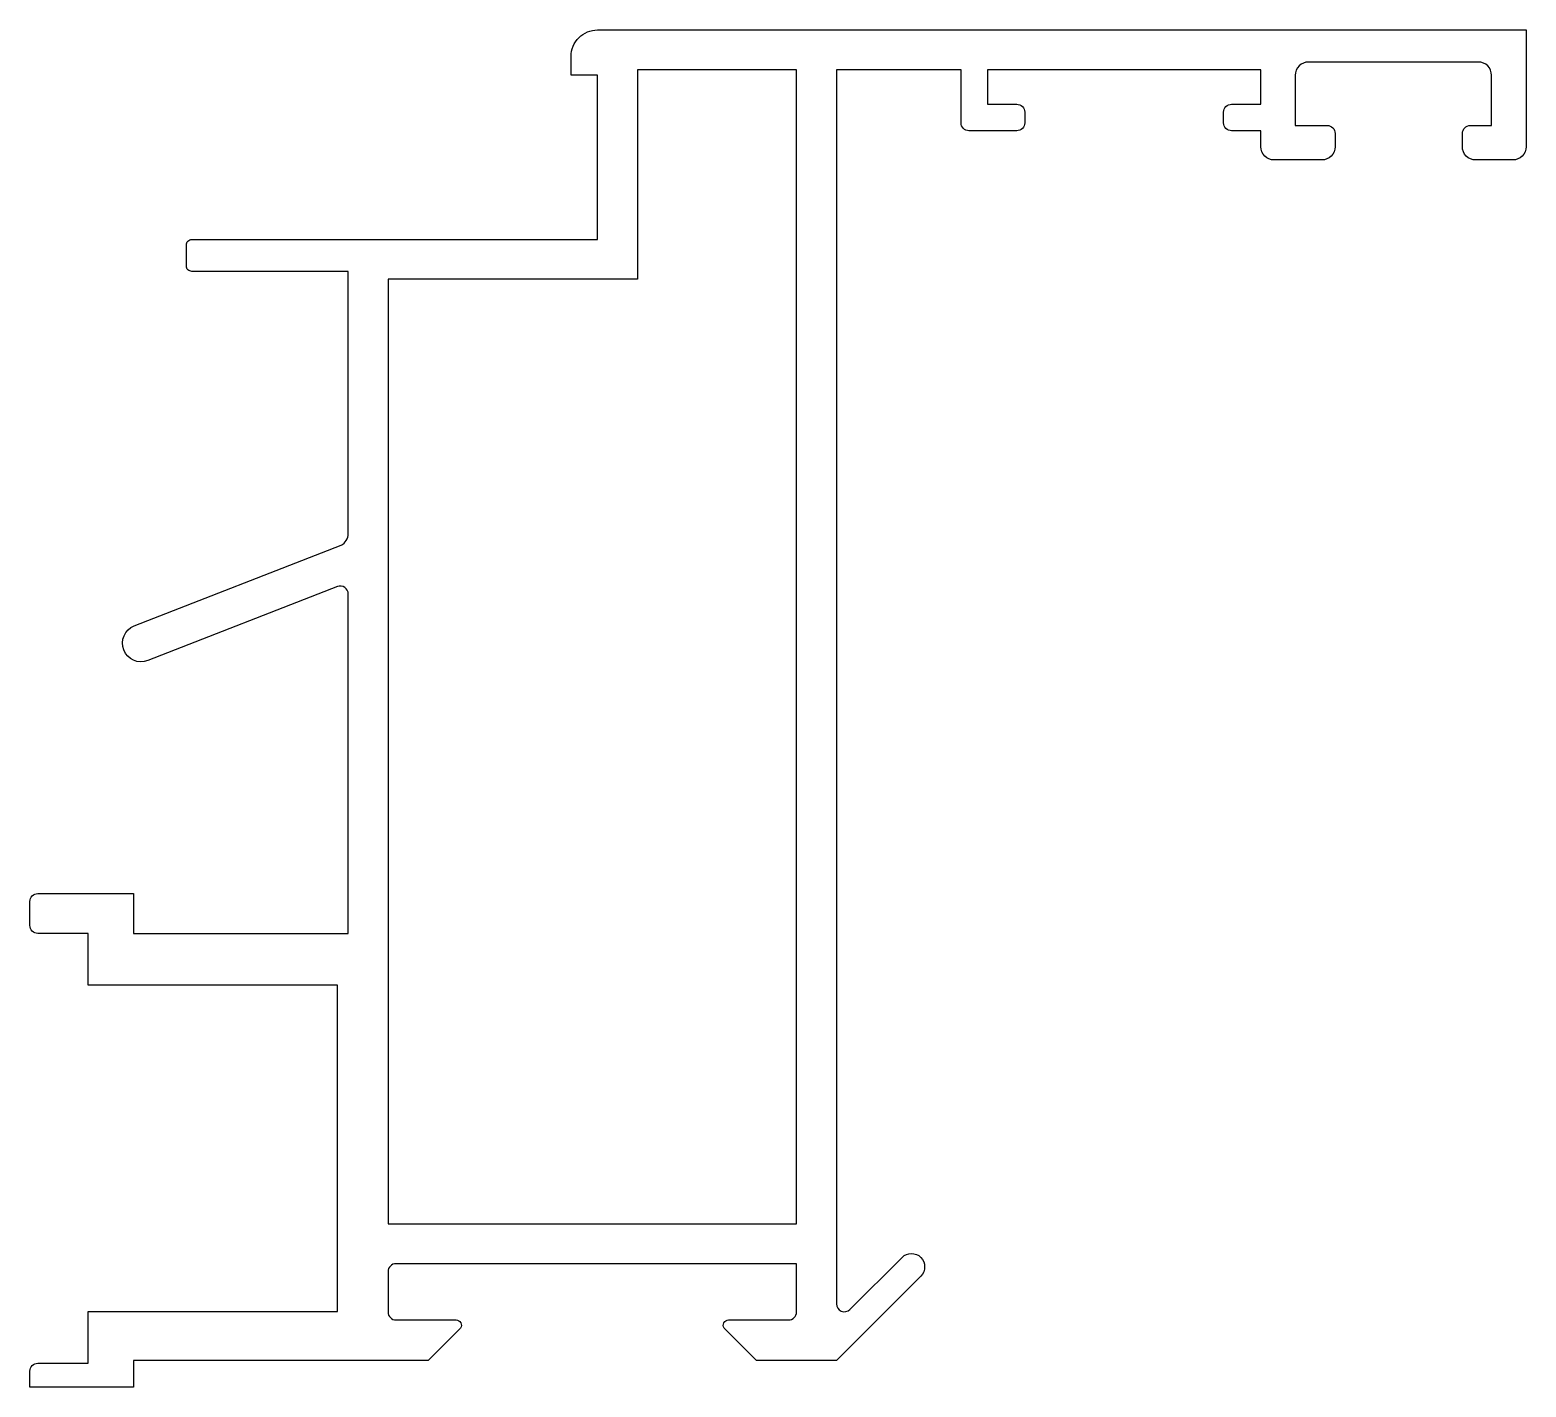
# Model space of a CAD drawing. Extents: x 140 to 196.4, y 185.6 to 236.8.
import ezdxf

# ---------------------------------------------------------------- set-up
doc = ezdxf.new("R2010")
doc.units = 0
doc.layers.get('0').update_dxf_attribs({"linetype": 'CONTINUOUS'})

msp = doc.modelspace()

# ---------------------------------------------------------------- linework, layer by layer
msp.add_lwpolyline([(170.886, 188.575), (172.849, 190.538, -1), (173.556, 189.831), (170.374, 186.649), (167.363, 186.649), (166.142, 187.87, -0.594614), (166.31, 188.179), (168.574, 188.179, 0.414214), (168.874, 188.479), (168.874, 190.299), (153.774, 190.299, 0.414214), (153.474, 189.999), (153.474, 188.479, 0.414214), (153.774, 188.179), (156.039, 188.179, -0.594614), (156.206, 187.87), (154.986, 186.649), (143.874, 186.649), (143.874, 185.649), (139.974, 185.649), (139.974, 186.249, -0.414214), (140.274, 186.549), (142.174, 186.549), (142.174, 188.499), (151.574, 188.499), (151.574, 200.799), (142.174, 200.799), (142.174, 202.749), (140.274, 202.749, -0.414214), (139.974, 203.049), (139.974, 203.949, -0.414214), (140.274, 204.249), (143.874, 204.249), (143.874, 202.749), (151.974, 202.749), (151.974, 215.538, 0.527798), (151.565, 215.818), (144.418, 213.031, -1), (143.909, 214.336), (151.704, 217.375, 0.280194), (151.974, 217.819), (151.974, 227.699), (146.074, 227.699, -0.414214), (145.874, 227.899), (145.874, 228.699, -0.414214), (146.074, 228.899), (161.374, 228.899), (161.374, 235.099), (160.374, 235.099), (160.374, 235.799, -0.414214), (161.374, 236.799), (196.374, 236.799), (196.374, 232.399, -0.414214), (195.874, 231.899), (194.474, 231.899, -0.414214), (193.974, 232.399), (193.974, 232.899, -0.414214), (194.274, 233.199), (195.074, 233.199), (195.074, 235.089, 0.414214), (194.574, 235.589), (188.174, 235.589, 0.414214), (187.674, 235.089), (187.674, 233.199), (188.874, 233.199, -0.414214), (189.174, 232.899), (189.174, 232.399, -0.414214), (188.674, 231.899), (186.874, 231.899, -0.414214), (186.374, 232.399), (186.374, 232.999), (185.274, 232.999, -0.414214), (184.974, 233.299), (184.974, 233.699, -0.414214), (185.274, 233.999), (186.374, 233.999), (186.374, 235.299), (176.074, 235.299), (176.074, 233.999), (177.174, 233.999, -0.414214), (177.474, 233.699), (177.474, 233.299, -0.414214), (177.174, 232.999), (175.374, 232.999, -0.414214), (175.074, 233.299), (175.074, 235.299), (170.374, 235.299), (170.374, 188.787, 0.668179)], format="xyb", close=True)
msp.add_lwpolyline([(162.874, 235.299), (162.874, 227.399), (153.474, 227.399), (153.474, 191.799), (168.874, 191.799), (168.874, 235.299)], close=True)

doc.saveas('drawing.dxf')
